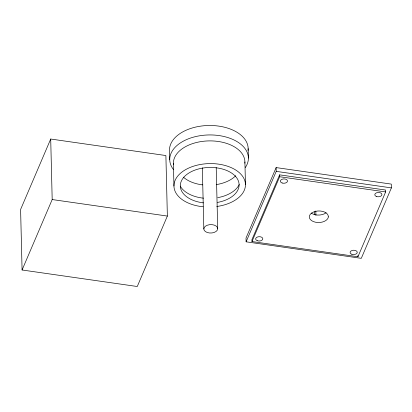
<?xml version="1.0" encoding="UTF-8"?>
<svg xmlns="http://www.w3.org/2000/svg" width="412" height="412" viewBox="0 0 412 412"><rect width="100%" height="100%" fill="white"/><g stroke="black" fill="none" stroke-linecap="round" stroke-linejoin="round"><path stroke-width="0.62" d="M314.31 214.76L314.408 211.794M50.707 139.029L20.6 209.476L22.078 269.994L137.258 286.51L167.365 216.063L165.887 155.545L50.707 139.029L52.185 199.547L22.078 269.994M276.133 167.586L246.026 238.033L246.113 241.813L361.293 258.334L391.4 187.887L391.307 184.102L276.133 167.586L276.225 171.371L246.113 241.813M279.624 174.848L251.928 239.66L251.974 241.55L357.935 256.743L385.637 191.935L385.591 190.045L279.624 174.848L279.671 176.738L251.974 241.55M276.225 171.371L391.4 187.887M279.671 176.738L385.637 191.935M52.185 199.547L167.365 216.063M357.904 255.486L357.935 256.743M315.813 210.99L315.922 215.404M248.158 148.629L248.39 158.084M244.903 161.937L245.459 184.633M216.212 167.555L217.706 228.681A6.937 4.213 -1.4 0 1 207.334 232.533A6.937 4.213 -1.4 0 1 207.262 225.23A6.937 4.213 -1.4 0 1 217.706 228.681M202.338 167.823L203.832 228.948M173.395 163.307L173.952 185.997M169.729 159.593L169.497 150.133A39.336 23.891 -1.4 0 1 210.125 125.48A39.336 23.891 -1.4 0 1 248.055 150.498M326.057 212.798A9.522 5.783 -1.4 0 1 311.261 213.081M235.736 175.718A30.957 18.803 -1.4 0 1 216.238 184.617M202.616 184.875A30.957 18.803 -1.4 0 1 183.381 177.134M239.274 184.463A30.957 18.803 -1.4 0 1 217.763 197.652M203.554 198.182A30.957 18.803 -1.4 0 1 180.245 186.116M203.507 202.874A29.412 17.865 -1.4 0 1 185.045 175.965A29.412 17.865 -1.4 0 1 233.439 174.405A29.412 17.865 -1.4 0 1 217.49 202.426M173.467 164.563A35.762 21.723 -1.4 0 1 208.93 140.899A35.762 21.723 -1.4 0 1 244.857 163.193M203.09 206.767A35.762 21.723 -1.4 0 1 179.828 173.843A35.762 21.723 -1.4 0 1 239.341 172.705A35.762 21.723 -1.4 0 1 216.753 206.505M173.385 169.45A39.336 23.891 -1.4 0 1 208.348 134.956A39.336 23.891 -1.4 0 1 245.305 167.555M328.312 216.861L328.276 217.165A9.522 5.783 -1.4 0 1 327.71 218.643L327.313 219.205A9.522 5.783 -1.4 0 1 311.657 220.672A9.522 5.783 -1.4 0 1 315.649 211.335A9.522 5.783 -1.4 0 1 328.312 216.861M351.915 254.312A3.574 2.168 -1.4 0 0 357.256 252.329A3.574 2.168 -1.4 0 0 351.879 250.553A3.574 2.168 -1.4 0 0 351.915 254.312M376.604 196.545A3.574 2.168 -1.4 0 0 381.939 194.562A3.574 2.168 -1.4 0 0 376.568 192.785A3.574 2.168 -1.4 0 0 376.604 196.545M257.469 240.768A3.574 2.168 -1.4 0 0 262.81 238.785A3.574 2.168 -1.4 0 0 257.433 237.008A3.574 2.168 -1.4 0 0 257.469 240.768M282.158 183A3.574 2.168 -1.4 0 0 287.499 181.017A3.574 2.168 -1.4 0 0 282.122 179.241A3.574 2.168 -1.4 0 0 282.158 183"/></g></svg>
